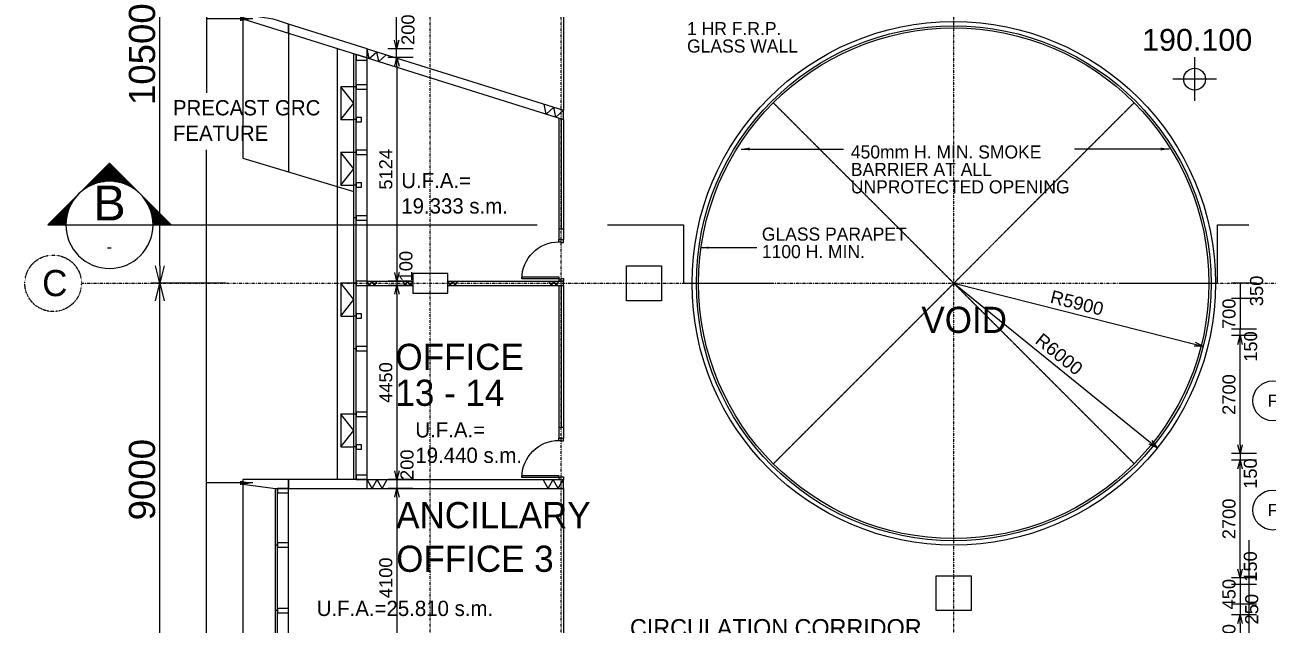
# Model space of a CAD drawing. Header units: millimetres. Extents: x 451 to 50135, y 300 to 56041.
# Drawn here: x 451 to 28955, y 15077 to 28831 of the extents above; entities that cross this region are included whole.
import ezdxf
from ezdxf.enums import TextEntityAlignment as Align

# ---------------------------------------------------------------- set-up
doc = ezdxf.new("R2010")
doc.units = ezdxf.units.MM
doc.linetypes.add('CENTER', pattern=[50.8, 31.75, -6.35, 6.35, -6.35])
doc.linetypes.add('DASHDOT', pattern=[1, 0.5, -0.25, 0, -0.25])
doc.layers.get('0').update_dxf_attribs({"color": 8})
doc.layers.get('Defpoints').update_dxf_attribs({"color": 8})
for name, color, linetype in [('DLN020__', 8, 'DASHDOT'), ('DLN030', 8, 'Continuous'), ('DLN030_1', 8, 'Continuous'), ('DLN032__', 8, 'Continuous'), ('DLN040__', 8, 'Continuous'), ('DLN041_1', 8, 'Continuous'), ('DLN041__', 8, 'Continuous'), ('DLN052__', 8, 'Continuous'), ('DLN061__1', 8, 'Continuous'), ('DLN210__', 8, 'Continuous'), ('DLN220__', 8, 'Continuous'), ('DLN280__', 8, 'Continuous'), ('DLN314__', 8, 'Continuous'), ('DLN324__', 8, 'Continuous'), ('DLN325__', 8, 'Continuous'), ('DLN327__', 8, 'CENTER'), ('FITDOOR', 8, 'Continuous'), ('LEVEL', 8, 'Continuous'), ('MARK', 8, 'Continuous')]:
    doc.layers.add(name, color=color, linetype=linetype)
doc.styles.add('A_IAS_GRID$0$Standard', font='txt')
doc.styles.add('ROMANS', font='swissl.ttf')
doc.styles.get("Standard").update_dxf_attribs({"font": 'arial.ttf'})
doc.styles.add('SWIS721LT450', font='swissl.ttf')
doc.styles.add('SWIS721LT750', font='swissl.ttf')
doc.dimstyles.new('INTDIM', dxfattribs={"dimscale": 200, "dimtxt": 2.25, "dimasz": 1.5, "dimexe": 1, "dimexo": 0, "dimgap": 1, "dimtad": 1, "dimdec": 0, "dimrnd": 1, "dimzin": 1, "dimdsep": 46, "dimtxsty": 'SWIS721LT450', "dimcen": 1, "dimclrd": 256, "dimclre": 256, "dimclrt": 256, "dimaunit": 1, "dimadec": 3, "dimazin": 0, "dimtfac": 1, "dimtdec": 0, "dimtix": 1, "dimtmove": 2, "dimatfit": 0, "dimfxl": 1, "dimtolj": 1, "dimtzin": 0, "dimarcsym": 0})

# ---------------------------------------------------------------- blocks, each defined once
blk = doc.blocks.new('DIMARR')
for p, q in [((-1, 0.25), (0, 0)), ((-1, 0), (0, 0)), ((0, 0), (-1, -0.25))]:
    blk.add_line(p, q)
blk = doc.blocks.new('*D136')
at = {"layer": 'Defpoints', "color": 0, "transparency": 16777216}
for p in [(3548, 22910), (5257, 22910), (5257, 13910)]:
    blk.add_point(p, dxfattribs=at)
at = {"layer": 'DLN030_1', "lineweight": -2, "transparency": 16777216}
for p, q in [((5057, 22910), (3348, 22910)), ((3548, 14310), (3548, 22510)), ((5057, 13910), (3348, 13910))]:
    blk.add_line(p, q, dxfattribs=at)
at = {"layer": 'DLN030_1', "lineweight": -2, "transparency": 16777216, "xscale": 400, "yscale": 400, "zscale": 400}
for p, rotation in [((3548, 22910), 90), ((3548, 13910), 270)]:
    blk.add_blockref('DIMARR', p, dxfattribs=dict(at, rotation=rotation))
at = {"layer": 'DLN030_1', "transparency": 16777216, "insert": (3140, 18410), "char_height": 600, "attachment_point": 5, "rotation": 90, "style": 'SWIS721LT450'}
blk.add_mtext('\\A1;9000', dxfattribs=at)
blk = doc.blocks.new('*D137')
at = {"layer": 'Defpoints', "color": 0, "transparency": 16777216}
for p in [(3548, 33410), (5257, 33410), (5257, 22910)]:
    blk.add_point(p, dxfattribs=at)
at = {"layer": 'DLN030_1', "lineweight": -2, "transparency": 16777216}
for p, q in [((5057, 33410), (3348, 33410)), ((3548, 23310), (3548, 33010)), ((5057, 22910), (3348, 22910))]:
    blk.add_line(p, q, dxfattribs=at)
at = {"layer": 'DLN030_1', "lineweight": -2, "transparency": 16777216, "xscale": 400, "yscale": 400, "zscale": 400}
for p, rotation in [((3548, 33410), 90), ((3548, 22910), 270)]:
    blk.add_blockref('DIMARR', p, dxfattribs=dict(at, rotation=rotation))
at = {"layer": 'DLN030_1', "transparency": 16777216, "insert": (3140, 28160), "char_height": 600, "attachment_point": 5, "rotation": 90, "style": 'SWIS721LT450'}
blk.add_mtext('\\A1;10500', dxfattribs=at)
blk = doc.blocks.new('*D184')
at = {"layer": 'Defpoints', "color": 0, "transparency": 16777216}
for p in [(9555, 28083), (8982, 22960), (9555, 22960)]:
    blk.add_point(p, dxfattribs=at)
at = {"layer": 'DLN030', "lineweight": -2, "transparency": 16777216}
for p, q in [((9355, 28083), (8782, 28083)), ((8982, 27883), (8982, 23160)), ((9355, 22960), (8782, 22960))]:
    blk.add_line(p, q, dxfattribs=at)
at = {"layer": 'DLN030', "lineweight": -2, "transparency": 16777216, "xscale": 200, "yscale": 200, "zscale": 200}
for p, rotation in [((8982, 28083), 90), ((8982, 22960), 270)]:
    blk.add_blockref('DIMARR', p, dxfattribs=dict(at, rotation=rotation))
at = {"layer": 'DLN030', "transparency": 16777216, "insert": (8727, 25522), "char_height": 300, "attachment_point": 5, "rotation": 90, "style": 'SWIS721LT450'}
blk.add_mtext('\\A1;5124', dxfattribs=at)
blk = doc.blocks.new('*D185')
at = {"layer": 'Defpoints', "color": 0, "transparency": 16777216}
for p in [(8982, 22860), (9548, 22960), (9548, 22860)]:
    blk.add_point(p, dxfattribs=at)
at = {"layer": 'DLN030', "lineweight": -2, "transparency": 16777216}
for p, q in [((9348, 22960), (8782, 22960)), ((9348, 22860), (8782, 22860)), ((8982, 22960), (8982, 22860))]:
    blk.add_line(p, q, dxfattribs=at)
at = {"layer": 'DLN030', "transparency": 16777216, "insert": (9188, 23302), "char_height": 300, "attachment_point": 5, "rotation": 90, "style": 'SWIS721LT450'}
blk.add_mtext('\\A1;100', dxfattribs=at)
blk = doc.blocks.new('*D186')
at = {"layer": 'Defpoints', "color": 0, "transparency": 16777216}
for p in [(9548, 22860), (8982, 18410), (9548, 18410)]:
    blk.add_point(p, dxfattribs=at)
at = {"layer": 'DLN030', "lineweight": -2, "transparency": 16777216}
for p, q in [((9348, 22860), (8782, 22860)), ((8982, 22660), (8982, 18610)), ((9348, 18410), (8782, 18410))]:
    blk.add_line(p, q, dxfattribs=at)
at = {"layer": 'DLN030', "lineweight": -2, "transparency": 16777216, "xscale": 200, "yscale": 200, "zscale": 200}
for p, rotation in [((8982, 22860), 90), ((8982, 18410), 270)]:
    blk.add_blockref('DIMARR', p, dxfattribs=dict(at, rotation=rotation))
at = {"layer": 'DLN030', "transparency": 16777216, "insert": (8727, 20635), "char_height": 300, "attachment_point": 5, "rotation": 90, "style": 'SWIS721LT450'}
blk.add_mtext('\\A1;4450', dxfattribs=at)
blk = doc.blocks.new('*D187')
at = {"layer": 'Defpoints', "color": 0, "transparency": 16777216}
for p in [(9548, 18410), (8982, 18210), (9548, 18210)]:
    blk.add_point(p, dxfattribs=at)
at = {"layer": 'DLN030', "lineweight": -2, "transparency": 16777216}
for p, q in [((9348, 18410), (8782, 18410)), ((8982, 18410), (8982, 18210)), ((9348, 18210), (8782, 18210))]:
    blk.add_line(p, q, dxfattribs=at)
at = {"layer": 'DLN030', "transparency": 16777216, "insert": (9214, 18752), "char_height": 300, "attachment_point": 5, "rotation": 90, "style": 'SWIS721LT450'}
blk.add_mtext('\\A1;200', dxfattribs=at)
blk = doc.blocks.new('*D188')
at = {"layer": 'Defpoints', "color": 0, "transparency": 16777216}
for p in [(9548, 18210), (8982, 14110), (9548, 14110)]:
    blk.add_point(p, dxfattribs=at)
at = {"layer": 'DLN030', "lineweight": -2, "transparency": 16777216}
for p, q in [((9348, 18210), (8782, 18210)), ((8982, 18010), (8982, 14310)), ((9348, 14110), (8782, 14110))]:
    blk.add_line(p, q, dxfattribs=at)
at = {"layer": 'DLN030', "lineweight": -2, "transparency": 16777216, "xscale": 200, "yscale": 200, "zscale": 200}
for p, rotation in [((8982, 18210), 90), ((8982, 14110), 270)]:
    blk.add_blockref('DIMARR', p, dxfattribs=dict(at, rotation=rotation))
at = {"layer": 'DLN030', "transparency": 16777216, "insert": (8727, 16160), "char_height": 300, "attachment_point": 5, "rotation": 90, "style": 'SWIS721LT450'}
blk.add_mtext('\\A1;4100', dxfattribs=at)
blk = doc.blocks.new('*D206')
at = {"layer": 'Defpoints', "color": 0, "transparency": 16777216}
for p in [(8975, 28283), (9548, 28283), (9548, 28083)]:
    blk.add_point(p, dxfattribs=at)
at = {"layer": 'DLN030', "lineweight": -2, "transparency": 16777216}
for p, q in [((9348, 28283), (8775, 28283)), ((8975, 28083), (8975, 28283)), ((9348, 28083), (8775, 28083))]:
    blk.add_line(p, q, dxfattribs=at)
at = {"layer": 'DLN030', "transparency": 16777216, "insert": (9235, 28721), "char_height": 300, "attachment_point": 5, "rotation": 90, "style": 'SWIS721LT450'}
blk.add_mtext('\\A1;200', dxfattribs=at)
blk = doc.blocks.new('*D207')
at = {"layer": 'Defpoints', "color": 0, "transparency": 16777216}
for p in [(8975, 38920), (9555, 38920), (9555, 28283)]:
    blk.add_point(p, dxfattribs=at)
at = {"layer": 'DLN030', "lineweight": -2, "transparency": 16777216}
for p, q in [((9355, 38920), (8775, 38920)), ((8975, 28483), (8975, 38720)), ((9355, 28283), (8775, 28283))]:
    blk.add_line(p, q, dxfattribs=at)
at = {"layer": 'DLN030', "lineweight": -2, "transparency": 16777216, "xscale": 200, "yscale": 200, "zscale": 200}
for p, rotation in [((8975, 38920), 90), ((8975, 28283), 270)]:
    blk.add_blockref('DIMARR', p, dxfattribs=dict(at, rotation=rotation))
at = {"layer": 'DLN030', "transparency": 16777216, "insert": (8720, 33602), "char_height": 300, "attachment_point": 5, "rotation": 90, "style": 'SWIS721LT450'}
blk.add_mtext('\\A1;10636', dxfattribs=at)
blk = doc.blocks.new('ELEX')
at = {"layer": 'DLN032__'}
for p, q in [((0, 0.5), (0, -0.5)), ((0.5, 0), (-0.5, 0))]:
    blk.add_line(p, q, dxfattribs=at)
blk.add_circle((0, 0), 0.25, dxfattribs=at)
at = {"layer": 'DLN032__', "style": 'ROMANS'}
blk.add_attdef('ELEX', (0.257, 0.354), '', height=0.5, dxfattribs=at)
blk = doc.blocks.new('DR1CR2')
at = {"layer": 'FITDOOR'}
for p, q in [((-50, 0), (-50, -50)), ((-50, 0), (0, 0)), ((0, 0), (0, -25)), ((-62.5, -50), (-50, -50)), ((-62.5, -50), (-62.5, -100)), ((-62.5, -100), (0, -100)), ((-12, -25), (0, -25)), ((-12, -75), (0, -75)), ((0, -75), (0, -100))]:
    blk.add_line(p, q, dxfattribs=at)
blk = doc.blocks.new('DR1AD')
at = {"layer": 'FITDOOR'}
for p, q in [((-45, 1), (0, 1)), ((-45, 1), (-45, 0)), ((0, 0), (0, 1)), ((-45, 0), (0, 0))]:
    blk.add_line(p, q, dxfattribs=at)
blk = doc.blocks.new('DR1AM')
at = {"layer": 'FITDOOR'}
blk.add_arc((0, 0), 1, 90, 180, dxfattribs=at)
blk = doc.blocks.new('DR1CL2')
at = {"layer": 'FITDOOR'}
for p, q in [((50, 0), (0, 0)), ((0, 0), (0, -25)), ((50, 0), (50, -50)), ((12, -25), (0, -25)), ((0, -75), (0, -100)), ((12, -75), (0, -75)), ((62.5, -100), (0, -100)), ((62.5, -50), (50, -50)), ((62.5, -50), (62.5, -100))]:
    blk.add_line(p, q, dxfattribs=at)
blk = doc.blocks.new('*D40')
at = {"layer": 'Defpoints', "color": 0, "transparency": 16777216}
for p in [(28312, 21710), (28885, 21710), (28885, 19010)]:
    blk.add_point(p, dxfattribs=at)
at = {"layer": 'DLN030', "lineweight": -2, "transparency": 16777216}
for p, q in [((28685, 21710), (28112, 21710)), ((28312, 19210), (28312, 21510)), ((28685, 19010), (28112, 19010))]:
    blk.add_line(p, q, dxfattribs=at)
at = {"layer": 'DLN030', "lineweight": -2, "transparency": 16777216, "xscale": 200, "yscale": 200, "zscale": 200}
for p, rotation in [((28312, 21710), 90), ((28312, 19010), 270)]:
    blk.add_blockref('DIMARR', p, dxfattribs=dict(at, rotation=rotation))
at = {"layer": 'DLN030', "transparency": 16777216, "insert": (28058, 20360), "char_height": 300, "attachment_point": 5, "rotation": 90, "style": 'SWIS721LT450'}
blk.add_mtext('\\A1;2700', dxfattribs=at)
blk = doc.blocks.new('*D41')
at = {"layer": 'Defpoints', "color": 0, "transparency": 16777216}
for p in [(28312, 18860), (28885, 18860), (28885, 16160)]:
    blk.add_point(p, dxfattribs=at)
at = {"layer": 'DLN030', "lineweight": -2, "transparency": 16777216}
for p, q in [((28685, 18860), (28112, 18860)), ((28312, 16360), (28312, 18660)), ((28685, 16160), (28112, 16160))]:
    blk.add_line(p, q, dxfattribs=at)
at = {"layer": 'DLN030', "lineweight": -2, "transparency": 16777216, "xscale": 200, "yscale": 200, "zscale": 200}
for p, rotation in [((28312, 18860), 90), ((28312, 16160), 270)]:
    blk.add_blockref('DIMARR', p, dxfattribs=dict(at, rotation=rotation))
at = {"layer": 'DLN030', "transparency": 16777216, "insert": (28058, 17510), "char_height": 300, "attachment_point": 5, "rotation": 90, "style": 'SWIS721LT450'}
blk.add_mtext('\\A1;2700', dxfattribs=at)
blk = doc.blocks.new('*D42')
at = {"layer": 'Defpoints', "color": 0, "transparency": 16777216}
for p in [(28885, 16010), (28312, 15560), (28885, 15560)]:
    blk.add_point(p, dxfattribs=at)
at = {"layer": 'DLN030', "lineweight": -2, "transparency": 16777216}
for p, q in [((28685, 16010), (28112, 16010)), ((28312, 16010), (28312, 15560)), ((28685, 15560), (28112, 15560))]:
    blk.add_line(p, q, dxfattribs=at)
at = {"layer": 'DLN030', "transparency": 16777216, "insert": (28058, 15785), "char_height": 300, "attachment_point": 5, "rotation": 90, "style": 'SWIS721LT450'}
blk.add_mtext('\\A1;450', dxfattribs=at)
blk = doc.blocks.new('*D43')
at = {"layer": 'Defpoints', "color": 0, "transparency": 16777216}
for p in [(28885, 15560), (28312, 15310), (28885, 15310)]:
    blk.add_point(p, dxfattribs=at)
at = {"layer": 'DLN030', "lineweight": -2, "transparency": 16777216}
for p, q in [((28685, 15560), (28112, 15560)), ((28312, 15560), (28312, 15310)), ((28685, 15310), (28112, 15310))]:
    blk.add_line(p, q, dxfattribs=at)
at = {"layer": 'DLN030', "transparency": 16777216, "insert": (28580, 15442), "char_height": 300, "attachment_point": 5, "rotation": 90, "style": 'SWIS721LT450'}
blk.add_mtext('\\A1;250', dxfattribs=at)
blk = doc.blocks.new('*D46')
at = {"layer": 'Defpoints', "color": 0, "transparency": 16777216}
for p in [(28312, 16010), (28885, 16160), (28885, 16010)]:
    blk.add_point(p, dxfattribs=at)
at = {"layer": 'DLN030', "lineweight": -2, "transparency": 16777216}
for p, q in [((28685, 16160), (28112, 16160)), ((28685, 16010), (28112, 16010)), ((28312, 16160), (28312, 16010))]:
    blk.add_line(p, q, dxfattribs=at)
at = {"layer": 'DLN030', "transparency": 16777216, "insert": (28548, 16420), "char_height": 300, "attachment_point": 5, "rotation": 90, "style": 'SWIS721LT450'}
blk.add_mtext('\\A1;150', dxfattribs=at)
blk = doc.blocks.new('*D47')
at = {"layer": 'Defpoints', "color": 0, "transparency": 16777216}
for p in [(28312, 18860), (28885, 19010), (28885, 18860)]:
    blk.add_point(p, dxfattribs=at)
at = {"layer": 'DLN030', "lineweight": -2, "transparency": 16777216}
for p, q in [((28685, 19010), (28112, 19010)), ((28685, 18860), (28112, 18860)), ((28312, 19010), (28312, 18860))]:
    blk.add_line(p, q, dxfattribs=at)
at = {"layer": 'DLN030', "transparency": 16777216, "insert": (28548, 18549), "char_height": 300, "attachment_point": 5, "rotation": 90, "style": 'SWIS721LT450'}
blk.add_mtext('\\A1;150', dxfattribs=at)
blk = doc.blocks.new('*D48')
at = {"layer": 'Defpoints', "color": 0, "transparency": 16777216}
for p in [(28312, 21860), (28885, 21860), (28885, 21710)]:
    blk.add_point(p, dxfattribs=at)
at = {"layer": 'DLN030', "lineweight": -2, "transparency": 16777216}
for p, q in [((28685, 21860), (28112, 21860)), ((28685, 21710), (28112, 21710)), ((28312, 21710), (28312, 21860))]:
    blk.add_line(p, q, dxfattribs=at)
at = {"layer": 'DLN030', "transparency": 16777216, "insert": (28554, 21461), "char_height": 300, "attachment_point": 5, "rotation": 90, "style": 'SWIS721LT450'}
blk.add_mtext('\\A1;150', dxfattribs=at)
blk = doc.blocks.new('*D49')
at = {"layer": 'Defpoints', "color": 0, "transparency": 16777216}
for p in [(28885, 22910), (28312, 22560), (28885, 22560)]:
    blk.add_point(p, dxfattribs=at)
at = {"layer": 'DLN030', "lineweight": -2, "transparency": 16777216}
for p, q in [((28685, 22910), (28112, 22910)), ((28312, 22910), (28312, 22560)), ((28685, 22560), (28112, 22560))]:
    blk.add_line(p, q, dxfattribs=at)
at = {"layer": 'DLN030', "transparency": 16777216, "insert": (28691, 22735), "char_height": 300, "attachment_point": 5, "rotation": 90, "style": 'SWIS721LT450'}
blk.add_mtext('\\A1;350', dxfattribs=at)
blk = doc.blocks.new('*D50')
at = {"layer": 'Defpoints', "color": 0, "transparency": 16777216}
for p in [(28885, 22560), (28312, 21860), (28885, 21860)]:
    blk.add_point(p, dxfattribs=at)
at = {"layer": 'DLN030', "lineweight": -2, "transparency": 16777216}
for p, q in [((28685, 22560), (28112, 22560)), ((28312, 22560), (28312, 21860)), ((28685, 21860), (28112, 21860))]:
    blk.add_line(p, q, dxfattribs=at)
at = {"layer": 'DLN030', "transparency": 16777216, "insert": (28058, 22210), "char_height": 300, "attachment_point": 5, "rotation": 90, "style": 'SWIS721LT450'}
blk.add_mtext('\\A1;700', dxfattribs=at)
blk = doc.blocks.new('*D65')
at = {"layer": 'Defpoints', "color": 0, "transparency": 16777216}
for p in [(28885, 15310), (28312, 13960), (28597, 13960)]:
    blk.add_point(p, dxfattribs=at)
at = {"layer": 'DLN030', "lineweight": -2, "transparency": 16777216}
for p, q in [((28685, 15310), (28112, 15310)), ((28312, 15110), (28312, 14160)), ((28397, 13960), (28112, 13960))]:
    blk.add_line(p, q, dxfattribs=at)
at = {"layer": 'DLN030', "lineweight": -2, "transparency": 16777216, "xscale": 200, "yscale": 200, "zscale": 200}
for p, rotation in [((28312, 15310), 90), ((28312, 13960), 270)]:
    blk.add_blockref('DIMARR', p, dxfattribs=dict(at, rotation=rotation))
at = {"layer": 'DLN030', "transparency": 16777216, "insert": (28058, 14635), "char_height": 300, "attachment_point": 5, "rotation": 90, "style": 'SWIS721LT450'}
blk.add_mtext('\\A1;1350', dxfattribs=at)
blk = doc.blocks.new('*X17')
for p, q in [((56753, 54738), (57135, 54738)), ((56765, 54750), (57122, 54750)), ((56778, 54762), (57110, 54762)), ((56790, 54775), (57097, 54775)), ((56803, 54788), (57085, 54788)), ((56815, 54800), (57072, 54800)), ((56828, 54812), (57060, 54812)), ((56840, 54825), (57047, 54825)), ((56853, 54838), (57035, 54838)), ((56865, 54850), (57022, 54850)), ((56878, 54862), (57010, 54862)), ((56890, 54875), (56997, 54875)), ((56903, 54888), (56985, 54888)), ((56915, 54900), (56972, 54900)), ((56928, 54912), (56960, 54912)), ((56940, 54925), (56947, 54925)), ((56540, 54525), (56582, 54525)), ((56553, 54538), (56606, 54538)), ((56565, 54550), (56632, 54550)), ((56578, 54562), (56661, 54562)), ((56590, 54575), (56694, 54575)), ((56603, 54588), (56732, 54588)), ((56615, 54600), (56781, 54600)), ((56628, 54612), (56853, 54612)), ((56640, 54625), (57247, 54625)), ((56653, 54638), (57235, 54638)), ((56665, 54650), (57222, 54650)), ((56678, 54662), (57210, 54662)), ((56690, 54675), (57197, 54675)), ((56703, 54688), (57185, 54688)), ((56715, 54700), (57172, 54700)), ((56728, 54712), (57160, 54712)), ((56740, 54725), (57147, 54725)), ((57034, 54612), (57260, 54612)), ((57107, 54600), (57272, 54600)), ((57155, 54588), (57285, 54588)), ((57194, 54575), (57297, 54575)), ((57227, 54562), (57310, 54562)), ((57256, 54550), (57322, 54550)), ((57282, 54538), (57335, 54538)), ((57305, 54525), (57347, 54525)), ((56315, 54300), (56331, 54300)), ((56328, 54312), (56340, 54312)), ((56340, 54325), (56349, 54325)), ((56353, 54338), (56359, 54338)), ((56365, 54350), (56369, 54350)), ((56378, 54362), (56380, 54362)), ((56390, 54375), (56391, 54375)), ((56403, 54388), (56403, 54388)), ((56428, 54412), (56428, 54412)), ((56440, 54425), (56442, 54425)), ((56453, 54438), (56456, 54438)), ((56465, 54450), (56471, 54450)), ((56478, 54462), (56487, 54462)), ((56490, 54475), (56503, 54475)), ((56503, 54488), (56521, 54488)), ((56515, 54500), (56540, 54500)), ((56528, 54512), (56560, 54512)), ((57327, 54512), (57360, 54512)), ((57348, 54500), (57372, 54500)), ((57366, 54488), (57385, 54488)), ((57384, 54475), (57397, 54475)), ((57401, 54462), (57410, 54462)), ((57417, 54450), (57422, 54450)), ((57432, 54438), (57435, 54438)), ((57446, 54425), (57447, 54425)), ((57460, 54412), (57460, 54412)), ((57485, 54388), (57485, 54388)), ((57496, 54375), (57497, 54375)), ((57508, 54362), (57510, 54362)), ((57518, 54350), (57522, 54350)), ((57529, 54338), (57535, 54338)), ((57538, 54325), (57547, 54325)), ((57548, 54312), (57560, 54312)), ((57557, 54300), (57572, 54300)), ((56103, 54088), (56227, 54088)), ((56115, 54100), (56231, 54100)), ((56128, 54112), (56235, 54112)), ((56140, 54125), (56239, 54125)), ((56153, 54138), (56244, 54138)), ((56165, 54150), (56249, 54150)), ((56178, 54162), (56254, 54162)), ((56190, 54175), (56260, 54175)), ((56203, 54188), (56265, 54188)), ((56215, 54200), (56271, 54200)), ((56228, 54212), (56278, 54212)), ((56240, 54225), (56284, 54225)), ((56253, 54238), (56291, 54238)), ((56265, 54250), (56298, 54250)), ((56278, 54262), (56306, 54262)), ((56290, 54275), (56314, 54275)), ((56303, 54288), (56322, 54288)), ((57565, 54288), (57585, 54288)), ((57574, 54275), (57597, 54275)), ((57582, 54262), (57610, 54262)), ((57589, 54250), (57622, 54250)), ((57596, 54238), (57635, 54238)), ((57603, 54225), (57647, 54225)), ((57610, 54212), (57660, 54212)), ((57616, 54200), (57672, 54200)), ((57622, 54188), (57685, 54188)), ((57628, 54175), (57697, 54175)), ((57634, 54162), (57710, 54162)), ((57639, 54150), (57722, 54150)), ((57644, 54138), (57735, 54138)), ((57648, 54125), (57747, 54125)), ((57653, 54112), (57760, 54112)), ((57657, 54100), (57772, 54100)), ((57661, 54088), (57785, 54088)), ((55890, 53875), (56194, 53875)), ((55903, 53888), (56194, 53888)), ((55915, 53900), (56194, 53900)), ((55928, 53912), (56195, 53912)), ((55940, 53925), (56196, 53925)), ((55953, 53938), (56197, 53938)), ((55965, 53950), (56198, 53950)), ((55978, 53962), (56200, 53962)), ((55990, 53975), (56201, 53975)), ((56003, 53988), (56203, 53988)), ((56015, 54000), (56206, 54000)), ((56028, 54012), (56208, 54012)), ((56040, 54025), (56210, 54025)), ((56053, 54038), (56213, 54038)), ((56065, 54050), (56216, 54050)), ((56078, 54062), (56219, 54062)), ((56090, 54075), (56223, 54075)), ((57665, 54075), (57797, 54075)), ((57668, 54062), (57810, 54062)), ((57671, 54050), (57822, 54050)), ((57674, 54038), (57835, 54038)), ((57677, 54025), (57847, 54025)), ((57680, 54012), (57860, 54012)), ((57682, 54000), (57872, 54000)), ((57684, 53988), (57885, 53988)), ((57686, 53975), (57897, 53975)), ((57688, 53962), (57910, 53962)), ((57689, 53950), (57922, 53950)), ((57691, 53938), (57935, 53938)), ((57692, 53925), (57947, 53925)), ((57692, 53912), (57960, 53912)), ((57693, 53900), (57972, 53900)), ((57694, 53888), (57985, 53888)), ((57694, 53875), (57997, 53875))]:
    blk.add_line(p, q)
blk = doc.blocks.new('SECHL')
at = {"layer": 'MARK'}
for p, q in [((-3.414, 0), (-2, 1.414)), ((-0.586, 0), (-2, 1.414)), ((-3.414, 0), (0, 0))]:
    blk.add_line(p, q, dxfattribs=at)
for start, end in [(0, 180), (180, 0)]:
    blk.add_arc((-2, 0), 1, start, end, dxfattribs=at)
at = {"layer": 'MARK', "xscale": 0.001333333333604969, "yscale": 0.001333333333604969, "zscale": 0.001333333333604969}
blk.add_blockref('*X17', (-77.925, -71.824), dxfattribs=at)
at = {"layer": 'MARK', "style": 'ROMANS'}
for tag, height, p in [('SECHL1', 0.8, (-2, 0.5)), ('SECHL2', 0.267, (-2, -0.5))]:
    blk.add_attdef(tag, text='', height=height, dxfattribs=at).set_placement(p, align=Align.MIDDLE)
blk = doc.blocks.new('A$C75032E79')
at = {"layer": 'DLN314__', "ltscale": 0.05}
blk.add_lwpolyline([(-750, 0), (0, 0), (0, 300), (-750, 300)], close=True, dxfattribs=at)
blk.add_lwpolyline([(-750, 300), (-375, 0), (0, 300)], dxfattribs=at)
blk = doc.blocks.new('MAGENTA')
at = {"layer": 'DLN314__'}
blk.add_line((-212508, -468222), (-212508, -468172), dxfattribs=at)
blk.add_lwpolyline([(-212458, -468472), (-212458, -468222), (-212558, -468222), (-212558, -468472)], close=True, dxfattribs=at)
blk = doc.blocks.new('MAGETA-2')
at = {"layer": 'DLN314__'}
blk.add_line((-211908, -468637), (-211908, -468587), dxfattribs=at)
blk.add_lwpolyline([(-211858, -468762), (-211858, -468637), (-211958, -468637), (-211958, -468762)], close=True, dxfattribs=at)
blk = doc.blocks.new('*D101')
at = {"layer": 'Defpoints', "color": 0, "transparency": 16777216}
for p in [(21746, 22910), (27467, 21467)]:
    blk.add_point(p, dxfattribs=at)
at = {"layer": 'DLN030', "lineweight": -2, "transparency": 16777216}
blk.add_line((21746, 22910), (27274, 21516), dxfattribs=at)
at = {"layer": 'DLN030', "lineweight": -2, "transparency": 16777216, "xscale": 200, "yscale": 200, "zscale": 200, "rotation": 345.8505822309884}
blk.add_blockref('DIMARR', (27467, 21467), dxfattribs=at)
at = {"layer": 'DLN030', "transparency": 16777216, "insert": (24572, 22460), "char_height": 300, "attachment_point": 5, "rotation": 345.8506, "style": 'SWIS721LT450'}
blk.add_mtext('\\A1;R5900', dxfattribs=at)
blk = doc.blocks.new('*D102')
at = {"layer": 'Defpoints', "color": 0, "transparency": 16777216}
for p in [(21746, 22910), (26414, 19139)]:
    blk.add_point(p, dxfattribs=at)
at = {"layer": 'DLN030', "lineweight": -2, "transparency": 16777216}
blk.add_line((21746, 22910), (26258, 19265), dxfattribs=at)
at = {"layer": 'DLN030', "lineweight": -2, "transparency": 16777216, "xscale": 200, "yscale": 200, "zscale": 200, "rotation": 321.0664221303625}
blk.add_blockref('DIMARR', (26414, 19139), dxfattribs=at)
at = {"layer": 'DLN030', "transparency": 16777216, "insert": (24162, 21285), "char_height": 300, "attachment_point": 5, "rotation": 321.0664, "style": 'SWIS721LT450'}
blk.add_mtext('\\A1;R6000', dxfattribs=at)
blk = doc.blocks.new('w')
at = {"layer": 'DLN061__1'}
for p, q in [((-380707, -515975), (-380854, -515719)), ((-380707, -515975), (-380559, -515719)), ((-380411, -515975), (-380559, -515719)), ((-380411, -515975), (-380263, -515719))]:
    blk.add_line(p, q, dxfattribs=at)
blk = doc.blocks.new('DRNO')
at = {"layer": 'MARK'}
blk.add_circle((0, 0), 1, dxfattribs=at)
at = {"layer": 'MARK', "style": 'ROMANS'}
blk.add_attdef('DRNO', text='', height=0.6, dxfattribs=at).set_placement((0, 0), align=Align.MIDDLE)

msp = doc.modelspace()

# ---------------------------------------------------------------- linework, layer by layer
at = {"layer": 'DLN020__'}
for p, q in [((9746.5, 6659.8), (9746.5, 51909.8)), ((12746.5, 6659.8), (12746.5, 51909.8)), ((21746.5, 6659.8), (21746.5, 51909.8)), ((1746.5, 22909.8), (45496.5, 22909.8))]:
    msp.add_line(p, q, dxfattribs=at)
msp.add_circle((1098.9, 22909.8), 647.6, dxfattribs=at)
at = {"layer": 'DLN052__', "ltscale": 0.5}
msp.add_line((4390.8, 24249.6), (12195.6, 24249.6), dxfattribs=at)
at = {"layer": 'DLN052__', "ltscale": 0.01}
for points in [[(13807.1, 24249.6), (15550.3, 24249.6), (15550.3, 22909.8), (17600.2, 22909.8)], [(25566.6, 22909.8), (27794.5, 22909.8), (27794.5, 24249.6), (28509.6, 24249.6)]]:
    msp.add_lwpolyline(points, dxfattribs=at)
at = {"layer": 'DLN052__', "ltscale": 0.05}
msp.add_lwpolyline([(28509.6, 17021.2), (28509.6, 14248.3), (25374.5, 14248.3), (25374.5, 3714.3)], dxfattribs=at)
at = {"layer": 'DLN210__'}
for p, q in [((6496.5, 28640.3), (6496.5, 25462.6)), ((5446.5, 18309.8), (5446.5, 14010.4))]:
    msp.add_line(p, q, dxfattribs=at)
for points in [[(6246.5, 28928.4), (6140.2, 28961.7), (5446.5, 29069.8), (5446.5, 28969.8), (6496.5, 28640.3), (6496.5, 28850)], [(6496.5, 18409.8), (5446.5, 18409.8), (5446.5, 18309.8), (6196.5, 18209.8), (6496.5, 18209.8)]]:
    msp.add_lwpolyline(points, close=True, dxfattribs=at)
msp.add_lwpolyline([(5446.5, 28969.8), (5446.5, 25778.5), (7996.5, 25011.3)], dxfattribs=at)
at = {"layer": 'DLN220__', "ltscale": 0.05}
for p, q in [((12796.5, 38919.8), (12796.5, 26873.5)), ((12796.5, 18209.8), (12796.5, 14109.8))]:
    msp.add_line(p, q, dxfattribs=at)
at = {"layer": 'DLN220__'}
for p, q in [((8296.5, 28285.2), (12796.5, 26873.5)), ((8296.5, 28075.6), (12796.5, 26663.9)), ((12796.5, 26663.9), (12796.5, 26873.5)), ((12696.5, 24159.8), (12696.5, 23909.8)), ((12696.5, 24159.8), (12796.5, 24159.8)), ((12796.5, 24159.8), (12796.5, 23909.8)), ((12696.5, 23909.8), (12796.5, 23909.8)), ((12696.5, 23909.8), (12796.5, 23909.8)), ((12696.5, 23909.8), (12796.5, 23909.8)), ((12696.5, 23909.8), (12796.5, 23909.8)), ((8296.5, 22959.8), (9346.5, 22959.8)), ((8296.5, 22859.8), (9346.5, 22859.8)), ((10146.5, 22959.8), (12796.5, 22959.8)), ((10146.5, 22859.8), (12796.5, 22859.8)), ((12796.5, 22859.8), (12796.5, 22959.8)), ((12696.5, 19609.8), (12696.5, 19359.8)), ((12696.5, 19609.8), (12796.5, 19609.8)), ((12796.5, 19609.8), (12796.5, 19359.8)), ((12696.5, 19359.8), (12796.5, 19359.8)), ((12696.5, 19359.8), (12796.5, 19359.8)), ((12696.5, 19359.8), (12796.5, 19359.8)), ((8296.5, 18409.8), (12796.5, 18409.8)), ((12796.5, 18209.8), (12796.5, 18409.8)), ((8296.5, 18209.8), (12796.5, 18209.8))]:
    msp.add_line(p, q, dxfattribs=at)
at = {"layer": 'DLN280__'}
for points in [[(6496.5, 28850), (6496.5, 28640.3), (8296.5, 28075.6), (8296.5, 28285.2)], [(10146.5, 23134.8), (9346.5, 23134.8), (9346.5, 22684.8), (10146.5, 22684.8)], [(14246.5, 23309.8), (15046.5, 23309.8), (15046.5, 22509.8), (14246.5, 22509.8)], [(14246.5, 23309.8), (15046.5, 23309.8), (15046.5, 22509.8), (14246.5, 22509.8)], [(8296.5, 18409.8), (8046.5, 18409.8), (6496.5, 18409.8), (6496.5, 18209.8), (8296.5, 18209.8)], [(21346.5, 16209.8), (22146.5, 16209.8), (22146.5, 15409.8), (21346.5, 15409.8)], [(21346.5, 16209.8), (22146.5, 16209.8), (22146.5, 15409.8), (21346.5, 15409.8)]]:
    msp.add_lwpolyline(points, close=True, dxfattribs=at)
at = {"layer": 'DLN314__'}
for p, q in [((7616.5, 18409.8), (7616.5, 28289)), ((7996.5, 18409.8), (7996.5, 28169.8)), ((8046.5, 18409.8), (8046.5, 28154.1)), ((8296.5, 18409.8), (8296.5, 28075.6)), ((6196.5, 14109.8), (6196.5, 18209.8)), ((6246.5, 14109.8), (6246.5, 18209.8)), ((6496.5, 14109.8), (6496.5, 18209.8))]:
    msp.add_line(p, q, dxfattribs=at)
for points in [[(8296.5, 28075.6), (8046.5, 28154.1), (8046.5, 28025.6), (8296.5, 28025.6)], [(8296.5, 18509.8), (8046.5, 18509.8), (8046.5, 18409.8), (8296.5, 18409.8)], [(6496.5, 18209.8), (6246.5, 18209.8), (6246.5, 18109.8), (6496.5, 18109.8)]]:
    msp.add_lwpolyline(points, close=True, dxfattribs=at)
at = {"layer": 'DLN324__'}
for p, q in [((12696.5, 26695.2), (12696.5, 24159.8)), ((12746.5, 26679.6), (12746.5, 24159.8)), ((12796.5, 26663.9), (12796.5, 24159.8)), ((12696.5, 22859.8), (12696.5, 19609.8)), ((12746.5, 22859.8), (12746.5, 19609.8)), ((12796.5, 22859.8), (12796.5, 19609.8))]:
    msp.add_line(p, q, dxfattribs=at)
at = {"layer": 'DLN324__', "ltscale": 0.05}
msp.add_circle((21746.5, 22909.8), 6000, dxfattribs=at)
at = {"layer": 'DLN324__'}
for radius in [5900, 5850]:
    msp.add_circle((21746.5, 22909.8), radius, dxfattribs=at)
at = {"layer": 'DLN327__', "ltscale": 0.02}
for p, q in [((25883.1, 18773.2), (17609.9, 27046.3)), ((17609.9, 18773.2), (25883.1, 27046.3))]:
    msp.add_line(p, q, dxfattribs=at)

# ---------------------------------------------------------------- block references
at = {"layer": 'DLN032__'}
ref = msp.add_blockref('ELEX', (27269.4, 27588.7), dxfattribs=dict(at, xscale=1000, yscale=1000, zscale=1000))
ref.add_attrib('ELEX', '190.100', (26064.9, 28237.6), dxfattribs={"layer": 'LEVEL', "height": 500, "style": 'ROMANS'})
at = {"layer": 'DLN052__', "xscale": 1000, "yscale": 1000, "zscale": 1000}
msp.add_blockref('SECHL', (4390.8, 24249.6), dxfattribs=at).add_auto_attribs({'SECHL1': 'B', 'SECHL2': '-'})
at = {"layer": 'DLN061__1', "xscale": 0.7812499999822026, "yscale": 0.7812499999822026, "zscale": 0.7812499999822026, "rotation": 342.5820292359097}
for p in [(412801.5, 323650), (416860.8, 322376.5)]:
    msp.add_blockref('w', p, dxfattribs=at)
at = {"layer": 'DLN061__1'}
for p, xscale, yscale, zscale in [((157067.8, 224412.7), 0.390625, 0.390625, 0.390625), ((157886.8, 224412.7), 0.390625, 0.390625, 0.390625), ((158917.8, 224412.7), 0.390625, 0.390625, 0.390625), ((161236.8, 224412.7), 0.390625, 0.390625, 0.390625), ((305839, 421315.6), 0.78125, 0.78125, 0.78125), ((309877.2, 421315.6), 0.78125, 0.78125, 0.78125)]:
    msp.add_blockref('w', p, dxfattribs=dict(at, xscale=xscale, yscale=yscale, zscale=zscale))
at = {"layer": 'DLN314__', "ltscale": 0.05, "rotation": 90}
for p in [(7996.5, 27409.8), (7996.5, 25909.8), (7996.5, 22909.8), (7996.5, 19909.8)]:
    msp.add_blockref('A$C75032E79', p, dxfattribs=at)
at = {"layer": 'DLN314__', "rotation": 90}
for name, p in [('MAGENTA', (-460175.5, 239917.3)), ('MAGETA-2', (-460590.3, 238567.5)), ('MAGENTA', (-460175.5, 238417.3)), ('MAGETA-2', (-460590.3, 237067.5)), ('MAGENTA', (-460175.5, 236917.3)), ('MAGENTA', (-460175.5, 235417.3)), ('MAGETA-2', (-460590.3, 234067.5)), ('MAGENTA', (-460175.5, 233917.3)), ('MAGENTA', (-460175.5, 232417.3)), ('MAGETA-2', (-460590.3, 231067.5)), ('MAGENTA', (-461975.5, 229417.3)), ('MAGENTA', (-461975.5, 227917.3))]:
    msp.add_blockref(name, p, dxfattribs=at)
at = {"layer": 'DLN325__', "xscale": -850, "yscale": 850, "zscale": 850, "rotation": 90.00000000000783}
for p in [(12696.5, 23009.8), (12696.5, 18459.8)]:
    msp.add_blockref('DR1AM', p, dxfattribs=at)
at = {"layer": 'DLN325__', "xscale": -1, "rotation": 90}
for name, p in [('DR1CL2', (12696.5, 23909.8)), ('DR1CR2', (12696.5, 22959.8)), ('DR1CL2', (12696.5, 19359.8)), ('DR1CR2', (12696.5, 18409.8))]:
    msp.add_blockref(name, p, dxfattribs=at)
at = {"layer": 'DLN325__', "xscale": -1, "yscale": 850, "rotation": 90}
for p in [(12696.5, 23009.8), (12696.5, 18459.8)]:
    msp.add_blockref('DR1AD', p, dxfattribs=at)
at = {"layer": 'DLN325__', "xscale": 458.3333333333139, "yscale": 458.3333333333139, "zscale": 458.3333333333139}
for p in [(29063.6, 20216.4), (29063.6, 17713.6)]:
    msp.add_blockref('DRNO', p, dxfattribs=at).add_auto_attribs({'DRNO': 'F'})

# ---------------------------------------------------------------- texts
at = {"layer": 'DLN020__', "insert": (848, 23215), "char_height": 600, "width": 17069.008, "attachment_point": 1, "style": 'A_IAS_GRID$0$Standard'}
msp.add_mtext('C', dxfattribs=at)
at = {"layer": 'DLN040__', "char_height": 300, "line_spacing_factor": 0.8, "style": 'SWIS721LT750'}
for s, insert, width, attachment_point in [('{\\fUnivers|b0|i0|c0|p34;1 HR F.R.P. GLASS WALL}', (15633, 28896.8), 3224.571, 1), ('{\\fUnivers|b0|i0|c0|p34;450mm H. MIN. SMOKE BARRIER AT ALL UNPROTECTED OPENING}', (19387.8, 24965), 5359.373, 7), ('{\\fUnivers|b0|i0|c0|p34;GLASS PARAPET 1100 H. MIN.}', (17347.5, 24186.8), 3974.268, 1)]:
    msp.add_mtext(s, dxfattribs=dict(at, insert=insert, width=width, attachment_point=attachment_point))
at = {"layer": 'DLN040__', "insert": (3846.1, 26168.8), "char_height": 350, "width": 4317.27, "attachment_point": 7, "style": 'SWIS721LT750'}
msp.add_mtext('{\\fUnivers|b0|i0|c0|p34;PRECAST GRC FEATURE}', dxfattribs=at)
at = {"layer": 'DLN041_1', "attachment_point": 7, "style": 'SWIS721LT750'}
for s, insert, char_height, width in [('{\\fUnivers|b0|i0|c0|p34;U.F.A.= \\P19.333 s.m.}', (9080.5, 24502.1), 350, 3069.175), ('{\\fUnivers|b0|i0|c0|p34;OFFICE}', (8946.7, 20915), 600, 4465.714), ('{\\fUnivers|b0|i0|c0|p34;13 - 14}', (8946.7, 20092.7), 600, 4465.714), ('{\\fUnivers|b0|i0|c0|p34;U.F.A.= \\P19.440 s.m.}', (9403.5, 18788.9), 350, 3069.175), ('{\\fUnivers|b0|i0|c0|p34;ANCILLARY\\POFFICE 3}', (8963.5, 16289), 600, 13820.26), ('{\\fUnivers|b0|i0|c0|p34;U.F.A.=25.810 s.m.}', (7142.3, 15280.7), 350, 9007.441)]:
    msp.add_mtext(s, dxfattribs=dict(at, insert=insert, char_height=char_height, width=width))
at = {"layer": 'DLN041__', "insert": (21005.4, 22371.6), "char_height": 600, "width": 18203.341, "attachment_point": 1}
msp.add_mtext('{\\fUnivers|b0|i0|c0|p34;VOID}', dxfattribs=at)
at = {"layer": 'DLN041__', "insert": (14323.7, 14809.3), "char_height": 400, "width": 14620.35, "attachment_point": 7, "style": 'SWIS721LT750'}
msp.add_mtext('{\\fUnivers|b0|i0|c0|p34;CIRCULATION CORRIDOR }', dxfattribs=at)

# ---------------------------------------------------------------- dimensions: what is measured, and where the dimension line sits
at = {"layer": 'DLN030'}
for base, p1, p2, angle, picture, middle in [((8974.5, 38919.8), (9554.9, 28283.5), (9554.9, 38919.8), 90, '*D207', (8720.4, 33601.6)), ((8981.6, 22959.8), (9554.9, 28083.5), (9554.9, 22959.8), 90, '*D184', (8727.4, 25521.6)), ((8981.6, 18409.8), (9548.1, 22859.8), (9548.1, 18409.8), 90, '*D186', (8727.4, 20634.8)), ((28311.9, 21859.8), (28885.2, 22559.8), (28885.2, 21859.8), 90, '*D50', (28057.8, 22209.8)), ((28311.9, 21709.8), (28885.2, 19009.8), (28885.2, 21709.8), 270, '*D40', (28057.8, 20359.8)), ((28311.9, 18859.8), (28885.2, 16159.8), (28885.2, 18859.8), 270, '*D41', (28057.8, 17509.8)), ((8981.6, 14109.8), (9548.1, 18209.8), (9548.1, 14109.8), 90, '*D188', (8727.4, 16159.8)), ((28311.9, 15559.8), (28885.2, 16009.8), (28885.2, 15559.8), 90, '*D42', (28057.8, 15784.8)), ((28311.9, 13959.8), (28885.2, 15309.8), (28596.7, 13959.8), 90, '*D65', (28057.8, 14634.8))]:
    dim = msp.add_linear_dim(base=base, p1=p1, p2=p2, angle=angle, dimstyle='INTDIM', override={"dimscale": 1, "dimtxt": 300, "dimasz": 200, "dimexe": 200, "dimexo": 200, "dimgap": 100, "dimrnd": 0, "dimzin": 0, "dimblk": 'DIMARR', "dimcen": 200, "dimclrt": 256}, dxfattribs=at)
    dim.commit()
    dim.dimension.update_dxf_attribs({"geometry": picture, "text_midpoint": middle})
for base, p1, p2, picture, middle in [((8974.5, 28283.5), (9547.8, 28083.5), (9547.8, 28283.5), '*D206', (9235.4, 28720.6)), ((8981.6, 22859.8), (9548.1, 22959.8), (9548.1, 22859.8), '*D185', (9188.2, 23302.1)), ((28311.9, 22559.8), (28885.2, 22909.8), (28885.2, 22559.8), '*D49', (28691.1, 22734.8)), ((28311.9, 21859.8), (28885.2, 21709.8), (28885.2, 21859.8), '*D48', (28554.3, 21461.3)), ((8981.6, 18209.8), (9548.1, 18409.8), (9548.1, 18209.8), '*D187', (9214.4, 18752)), ((28311.9, 18859.8), (28885.2, 19009.8), (28885.2, 18859.8), '*D47', (28548.1, 18548.6)), ((28311.9, 16009.8), (28885.2, 16159.8), (28885.2, 16009.8), '*D46', (28548.1, 16420.5)), ((28311.9, 15309.8), (28885.2, 15559.8), (28885.2, 15309.8), '*D43', (28579.6, 15441.8))]:
    dim = msp.add_linear_dim(base=base, p1=p1, p2=p2, angle=90, dimstyle='INTDIM', override={"dimscale": 1, "dimtxt": 300, "dimasz": 200, "dimexe": 200, "dimexo": 200, "dimgap": 100, "dimrnd": 0, "dimzin": 0, "dimblk": 'DIMARR', "dimcen": 200, "dimclrt": 256}, dxfattribs=at)
    dim.commit()
    dim.dimension.update_dxf_attribs({"geometry": picture, "text_midpoint": middle, "dimtype": 160})
for mpoint, picture, middle in [((27467.5, 21467.5), '*D101', (24572.2, 22459.5)), ((26413.7, 19139.2), '*D102', (24162.1, 21285.1))]:
    dim = msp.add_radius_dim(center=(21746.5, 22909.8), mpoint=mpoint, dimstyle='INTDIM', override={"dimscale": 1, "dimtxt": 300, "dimasz": 200, "dimexe": 200, "dimexo": 200, "dimgap": 100, "dimrnd": 0, "dimzin": 0, "dimblk": 'DIMARR', "dimcen": 200, "dimclrt": 256}, dxfattribs=at)
    dim.commit()
    dim.dimension.update_dxf_attribs({"geometry": picture, "text_midpoint": middle})
at = {"layer": 'DLN030_1'}
for base, p1, p2, picture, middle in [((3548.3, 33409.8), (5256.5, 22909.8), (5256.5, 33409.8), '*D137', (3139.9, 28159.8)), ((3548.3, 22909.8), (5256.5, 13909.8), (5256.5, 22909.8), '*D136', (3139.9, 18409.8))]:
    dim = msp.add_linear_dim(base=base, p1=p1, p2=p2, angle=90, dimstyle='INTDIM', override={"dimscale": 1, "dimtxt": 600, "dimasz": 400, "dimexe": 200, "dimexo": 200, "dimgap": 100, "dimrnd": 0, "dimzin": 0, "dimblk": 'DIMARR', "dimcen": 200, "dimclrt": 256}, dxfattribs=at)
    dim.commit()
    dim.dimension.update_dxf_attribs({"geometry": picture, "text_midpoint": middle})

# ---------------------------------------------------------------- leaders
at = {"layer": 'DLN040__'}
for points, override in [([(5680, 39061), (4614.5, 39061), (4614.5, 27270.7)], {"dimtad": 0}), ([(5680, 34647.6), (4614.5, 34647.6), (4614.5, 27270.7)], {"dimtad": 0}), ([(5680, 28967.7), (4614.5, 28967.7), (4614.5, 27270.7)], {"dimtad": 0}), ([(5680, 13955.1), (4614.5, 13955.1), (4614.5, 25968.7)], {"dimtad": 0}), ([(5680, 18334.5), (4614.5, 18334.5), (4614.5, 25968.7)], {"dimtad": 0}), ([(15970.4, 23726.4), (17229.1, 23726.4)], {"dimscale": 1, "dimtxt": 300, "dimasz": 150, "dimexe": 200, "dimexo": 200, "dimgap": 20, "dimtad": 0, "dimdec": 1, "dimrnd": 0, "dimzin": 0, "dimcen": 200, "dimclrt": 256, "dimtdec": 1})]:
    msp.add_leader(points, dimstyle='INTDIM', override=override, dxfattribs=at)
at = {"layer": 'DLN041__'}
for points in [[(16870.2, 25986.6), (19216.9, 25986.6)], [(26688.5, 25986.6), (24519, 25986.6)]]:
    msp.add_leader(points, dimstyle='INTDIM', override={"dimscale": 1, "dimtxt": 300, "dimasz": 200, "dimexe": 200, "dimexo": 200, "dimgap": 100, "dimtad": 0, "dimrnd": 0, "dimzin": 0, "dimcen": 200, "dimclrt": 256}, dxfattribs=at)

doc.saveas('drawing.dxf')
